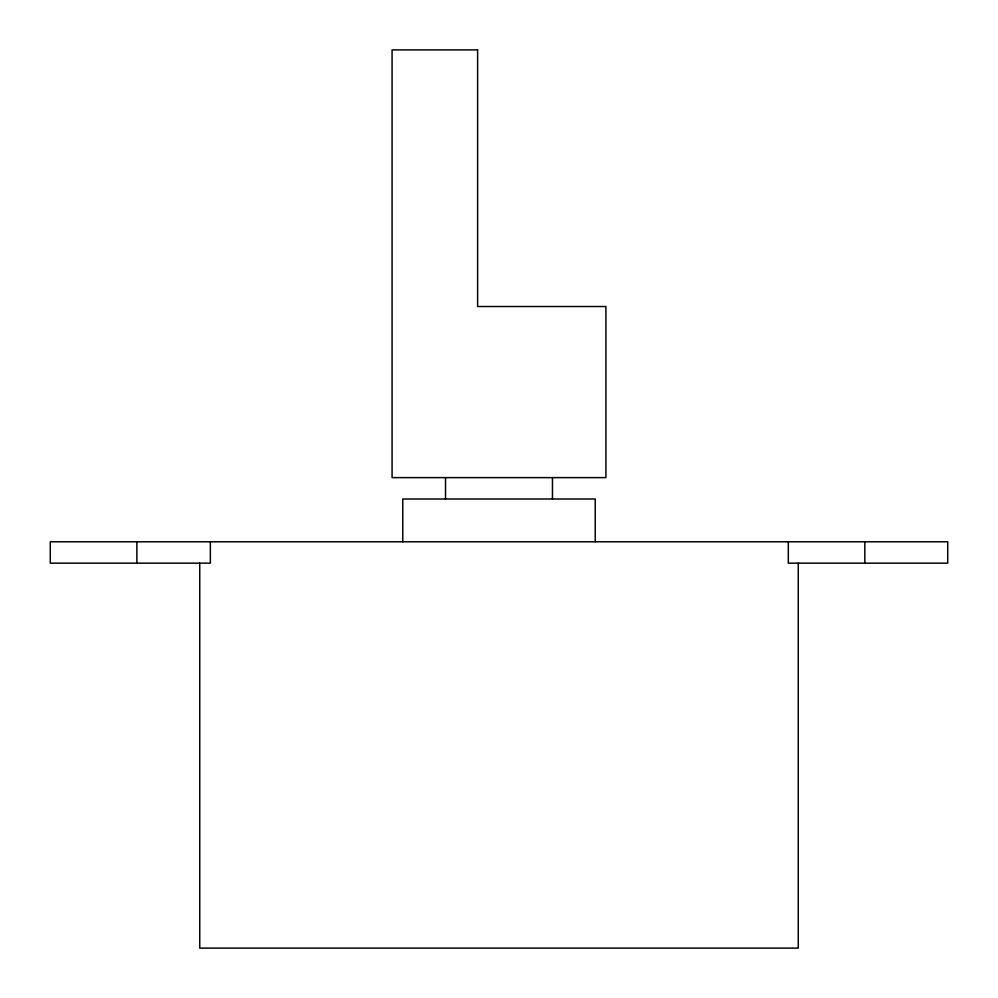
<?xml version="1.0" encoding="UTF-8"?>
<svg xmlns="http://www.w3.org/2000/svg" width="998" height="998" viewBox="0 0 998 998"><rect width="100%" height="100%" fill="white"/><g stroke="black" fill="none" stroke-linecap="round" stroke-linejoin="round"><path stroke-width="1.5" d="M199.737 563.159L199.737 948.1L798.263 948.1L798.263 563.159M864.829 541.777L864.829 563.159M788.308 541.777L788.308 563.159L947.726 563.159L947.726 541.777L50.274 541.777L50.274 563.159L210.353 563.159L210.353 541.777M595.232 541.777L595.232 499L402.768 499L402.768 541.777M552.468 477.618L552.468 499M445.532 477.618L445.532 499M136.876 541.777L136.876 563.159M477.618 49.9L392.077 49.9L392.077 477.618L605.923 477.618L605.923 306.523L477.618 306.523L477.618 49.9"/></g></svg>
